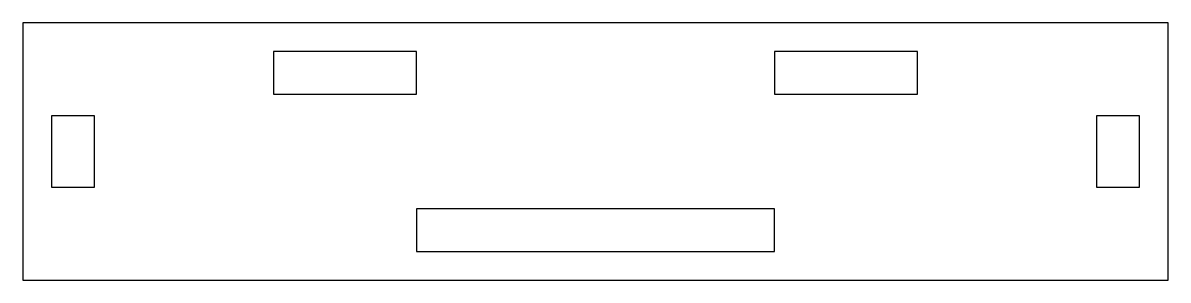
# Model space of a CAD drawing. Header units: millimetres. Extents: x -80 to 80, y -18 to 18.
import ezdxf

# ---------------------------------------------------------------- set-up
doc = ezdxf.new("R2010")
doc.units = ezdxf.units.MM

msp = doc.modelspace()

# ---------------------------------------------------------------- linework, layer by layer
at = {"color": 7, "linetype": 'Continuous', "lineweight": 25}
for p, q in [((80, 18), (-80, 18)), ((-80, 18), (-80, -18)), ((80, -18), (80, 18)), ((-45, 14), (-45, 8)), ((-25, 14), (-45, 14)), ((-25, 8), (-25, 14)), ((25, 14), (25, 8)), ((45, 14), (25, 14)), ((45, 8), (45, 14)), ((-45, 8), (-25, 8)), ((25, 8), (45, 8)), ((-76, 5), (-76, -5)), ((-70, 5), (-76, 5)), ((-70, -5), (-70, 5)), ((70, 5), (70, -5)), ((76, 5), (70, 5)), ((76, -5), (76, 5)), ((-76, -5), (-70, -5)), ((70, -5), (76, -5)), ((-25, -8), (-25, -14)), ((25, -8), (-25, -8)), ((25, -14), (25, -8)), ((-25, -14), (25, -14)), ((-80, -18), (80, -18))]:
    msp.add_line(p, q, dxfattribs=at)

doc.saveas('drawing.dxf')
